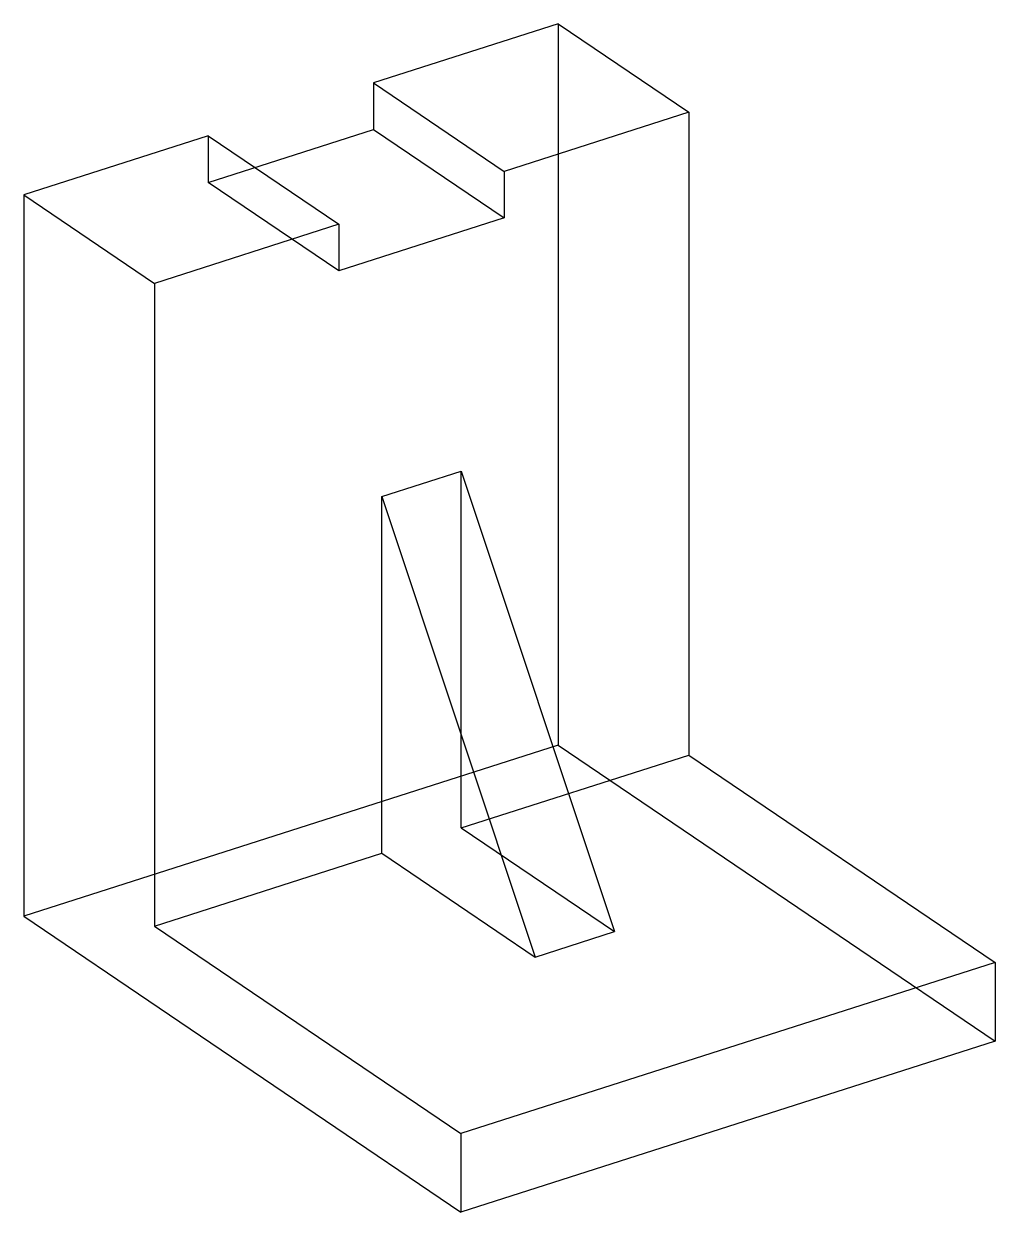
# Model space of a CAD drawing. Header units: metres. Extents: x 1251 to 2884, y 618 to 2615.
import ezdxf

# ---------------------------------------------------------------- set-up
doc = ezdxf.new("R2010")
doc.units = ezdxf.units.M

msp = doc.modelspace()

# ---------------------------------------------------------------- linework, layer by layer
at = {"color": 0}
for p, q in [((2148.791115, 2614.814118), (1838.611496, 2515.50525)), ((2148.791115, 2614.814118), (2148.791115, 1402.550122)), ((2148.791115, 2614.814118), (2368.436952, 2466.14315)), ((1838.611496, 2515.50525), (2058.257332, 2366.834282)), ((1838.611496, 2515.50525), (1838.611496, 2437.106318)), ((2368.436952, 2466.14315), (2058.257332, 2366.834282)), ((2368.436952, 2466.14315), (2368.436952, 1385.984842)), ((1560.922707, 2348.199899), (1838.611496, 2437.106318)), ((1838.611496, 2437.106318), (2058.257332, 2288.43535)), ((1560.922707, 2426.598831), (1250.743088, 2327.289963)), ((1560.922707, 2426.598831), (1780.568543, 2277.927863)), ((1560.922707, 2426.598831), (1560.922707, 2348.199899)), ((2058.257332, 2366.834282), (2058.257332, 2288.43535)), ((1780.568543, 2199.528931), (1560.922707, 2348.199899)), ((1250.743088, 2327.289963), (1250.743088, 1115.025967)), ((1250.743088, 2327.289963), (1470.388924, 2178.618995)), ((1780.568543, 2277.927863), (1470.388924, 2178.618995)), ((2058.257332, 2288.43535), (1780.568543, 2199.528931)), ((1780.568543, 2277.927863), (1780.568543, 2199.528931)), ((1470.388924, 2178.618995), (1470.388924, 1098.460687)), ((1852.761333, 1820.267715), (1986.064543, 1862.946828)), ((1986.064543, 1263.562321), (1986.064543, 1862.946828)), ((1986.064543, 1862.946828), (2243.62491, 1089.228266)), ((1852.761333, 1220.883208), (1852.761333, 1820.267715)), ((1852.761333, 1820.267715), (2110.321701, 1046.549154)), ((2148.791115, 1402.550122), (1250.743088, 1115.025967)), ((2148.791115, 1402.550122), (2883.557686, 905.211045)), ((1986.064543, 1263.562321), (2368.436952, 1385.984842)), ((2368.436952, 1385.984842), (2883.557686, 1037.316733)), ((1986.064543, 1263.562321), (2243.62491, 1089.228266)), ((1470.388924, 1098.460687), (1852.761333, 1220.883208)), ((1852.761333, 1220.883208), (2110.321701, 1046.549154)), ((1250.743088, 1115.025967), (1985.509659, 617.68689)), ((1470.388924, 1098.460687), (1985.509659, 749.792578)), ((2110.321701, 1046.549154), (2243.62491, 1089.228266)), ((2883.557686, 1037.316733), (1985.509659, 749.792578)), ((2883.557686, 1037.316733), (2883.557686, 905.211045)), ((2883.557686, 905.211045), (1985.509659, 617.68689)), ((1985.509659, 749.792578), (1985.509659, 617.68689))]:
    msp.add_line(p, q, dxfattribs=at)

doc.saveas('drawing.dxf')
